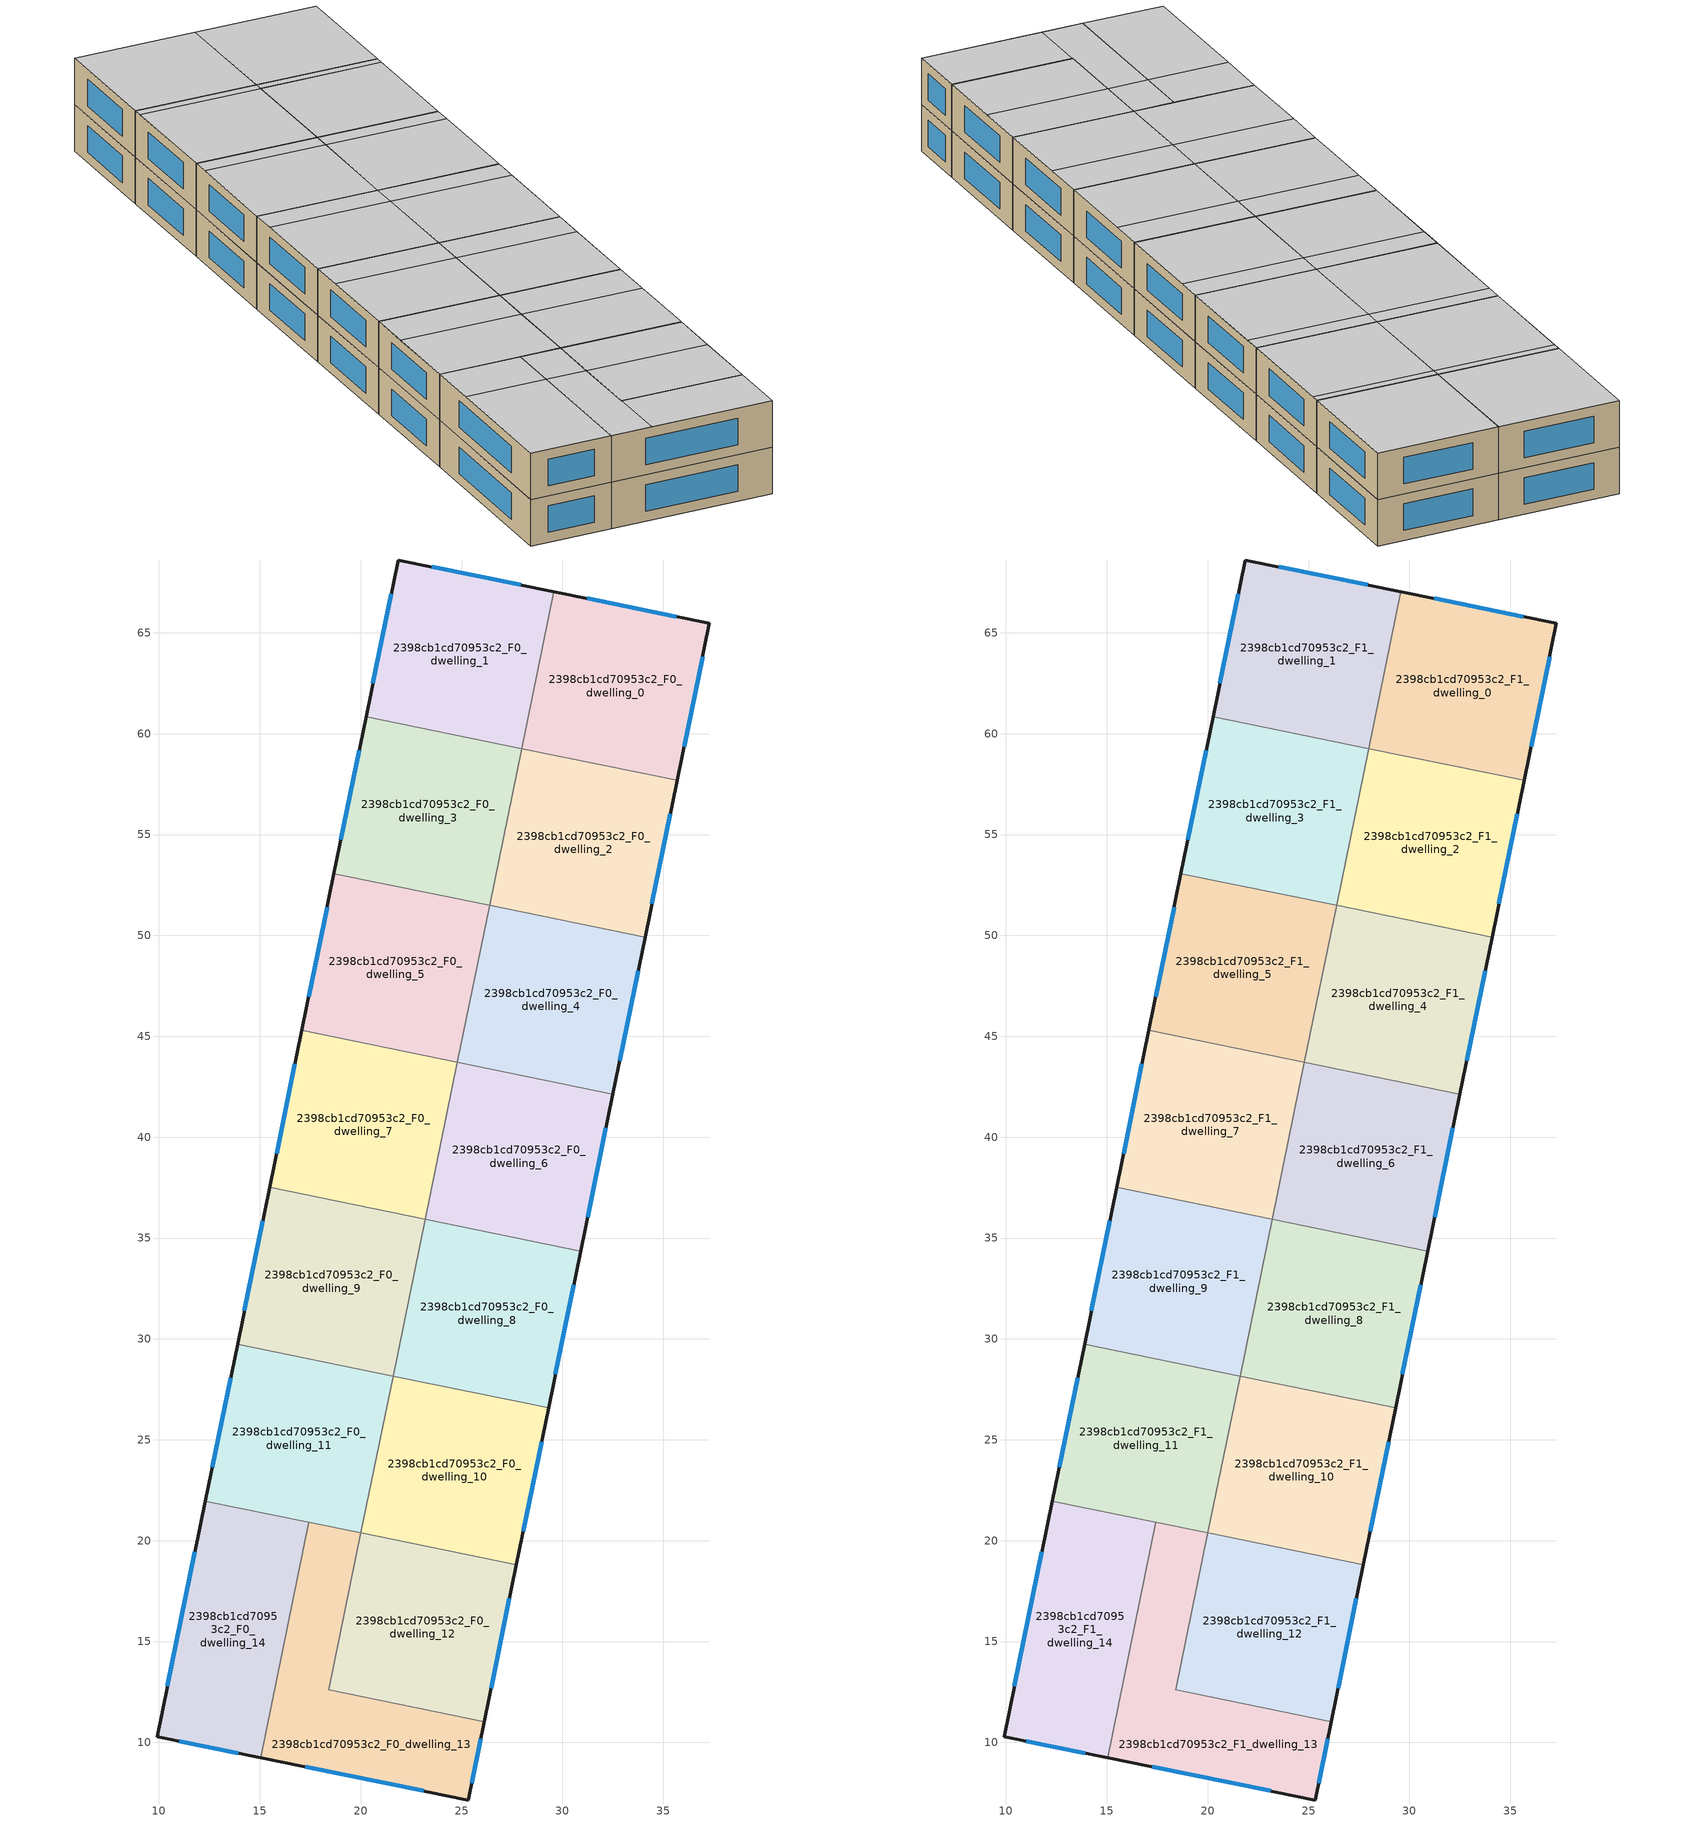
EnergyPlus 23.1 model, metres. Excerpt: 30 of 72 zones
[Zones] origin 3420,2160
2398cb1cd70953c2_F0_dwelling_0
 floor ground (EU_floor_Construction): 37.29,65.47 35.69,57.68 27.99,59.26 29.58,67.04 z0
 wall outside (EU_wall_Construction): 35.69,57.68 37.29,65.47 29.58,67.04 z0:3
 wall to 2398cb1cd70953c2_F0_dwelling_1 (EU_wall_Construction): 29.58,67.04 27.99,59.26 z0:3
 wall to 2398cb1cd70953c2_F0_dwelling_2 (EU_wall_Construction): 27.99,59.26 35.69,57.68 z0:3
 window (EU_Window_Construction): 35.64,65.81 31.23,66.7 / 36.03,59.35 36.95,63.8 z0.64:2.36
2398cb1cd70953c2_F0_dwelling_1
 floor ground (EU_floor_Construction): 29.58,67.04 27.99,59.26 20.27,60.84 21.86,68.61 z0
 wall outside (EU_wall_Construction): 29.58,67.04 21.86,68.61 20.27,60.84 z0:3
 wall to 2398cb1cd70953c2_F0_dwelling_3 (EU_wall_Construction): 20.27,60.84 27.98,59.27 z0:3
 window (EU_Window_Construction): 27.93,67.38 23.51,68.27 / 21.52,66.95 20.61,62.51 z0.64:2.36
2398cb1cd70953c2_F0_dwelling_10
 floor ground (EU_floor_Construction): 29.31,26.58 27.72,18.8 20.01,20.38 21.6,28.16 z0
 wall outside (EU_wall_Construction): 27.72,18.8 29.31,26.58 z0:3
 wall to 2398cb1cd70953c2_F0_dwelling_11 (EU_wall_Construction): 21.6,28.16 20.01,20.38 z0:3
 wall to 2398cb1cd70953c2_F0_dwelling_8 (EU_wall_Construction): 29.31,26.58 21.6,28.16 z0:3
 wall to 2398cb1cd70953c2_F0_dwelling_12 (EU_wall_Construction): 20.01,20.38 27.72,18.8 z0:3
 window (EU_Window_Construction): 28.06,20.47 28.97,24.91 z0.64:2.36
2398cb1cd70953c2_F0_dwelling_11
 floor ground (EU_floor_Construction): 21.6,28.16 20.01,20.38 12.3,21.96 13.9,29.74 z0
 wall outside (EU_wall_Construction): 13.9,29.74 12.3,21.96 z0:3
 wall to 2398cb1cd70953c2_F0_dwelling_9 (EU_wall_Construction): 21.6,28.16 13.9,29.74 z0:3
 wall to 2398cb1cd70953c2_F0_dwelling_14 (EU_wall_Construction): 12.3,21.96 17.44,20.91 z0:3
 wall to 2398cb1cd70953c2_F0_dwelling_13 (EU_wall_Construction): 17.44,20.91 20.01,20.38 z0:3
 window (EU_Window_Construction): 13.55,28.07 12.64,23.63 z0.64:2.36
2398cb1cd70953c2_F0_dwelling_12
 floor ground (EU_floor_Construction): 27.72,18.8 26.12,11.02 18.41,12.6 20.01,20.38 z0
 wall outside (EU_wall_Construction): 26.12,11.02 27.72,18.8 z0:3
 wall to 2398cb1cd70953c2_F0_dwelling_13 (EU_wall_Construction): 20.01,20.38 18.41,12.6 26.12,11.02 z0:3
 window (EU_Window_Construction): 26.46,12.69 27.38,17.14 z0.64:2.36
2398cb1cd70953c2_F0_dwelling_13
 floor ground (EU_floor_Construction): 20.01,20.38 18.41,12.6 26.12,11.02 25.33,7.14 15.04,9.24 17.44,20.91 z0
 wall outside (EU_wall_Construction): 15.04,9.24 25.33,7.14 26.12,11.02 z0:3
 wall to 2398cb1cd70953c2_F0_dwelling_14 (EU_wall_Construction): 17.44,20.91 15.04,9.24 z0:3
 window (EU_Window_Construction): 25.5,7.97 25.95,10.19 / 17.25,8.79 23.12,7.59 z0.64:2.36
2398cb1cd70953c2_F0_dwelling_14
 floor ground (EU_floor_Construction): 17.44,20.91 15.04,9.24 9.91,10.28 12.3,21.96 z0
 wall outside (EU_wall_Construction): 12.3,21.96 9.91,10.28 15.04,9.24 z0:3
 window (EU_Window_Construction): 11.01,10.06 13.94,9.46 / 11.79,19.46 10.42,12.78 z0.64:2.36
2398cb1cd70953c2_F0_dwelling_2
 floor ground (EU_floor_Construction): 35.69,57.68 34.1,49.91 26.39,51.49 27.98,59.26 z0
 wall outside (EU_wall_Construction): 34.1,49.91 35.69,57.68 z0:3
 wall to 2398cb1cd70953c2_F0_dwelling_4 (EU_wall_Construction): 26.39,51.49 34.1,49.91 z0:3
 wall to 2398cb1cd70953c2_F0_dwelling_3 (EU_wall_Construction): 27.98,59.26 26.39,51.49 z0:3
 window (EU_Window_Construction): 34.44,51.57 35.35,56.02 z0.64:2.36
2398cb1cd70953c2_F0_dwelling_3
 floor ground (EU_floor_Construction): 27.98,59.26 26.39,51.49 18.68,53.07 20.27,60.84 z0
 wall outside (EU_wall_Construction): 20.27,60.84 18.68,53.07 z0:3
 wall to 2398cb1cd70953c2_F0_dwelling_5 (EU_wall_Construction): 18.68,53.07 26.39,51.49 z0:3
 window (EU_Window_Construction): 19.93,59.18 19.02,54.73 z0.64:2.36
2398cb1cd70953c2_F0_dwelling_4
 floor ground (EU_floor_Construction): 34.1,49.91 32.5,42.13 24.79,43.71 26.39,51.49 z0
 wall outside (EU_wall_Construction): 32.5,42.13 34.1,49.91 z0:3
 wall to 2398cb1cd70953c2_F0_dwelling_6 (EU_wall_Construction): 24.79,43.71 32.5,42.13 z0:3
 wall to 2398cb1cd70953c2_F0_dwelling_5 (EU_wall_Construction): 26.39,51.49 24.79,43.71 z0:3
 window (EU_Window_Construction): 32.84,43.8 33.75,48.24 z0.64:2.36
2398cb1cd70953c2_F0_dwelling_5
 floor ground (EU_floor_Construction): 26.39,51.49 24.79,43.71 17.08,45.29 18.68,53.07 z0
 wall outside (EU_wall_Construction): 18.68,53.07 17.08,45.29 z0:3
 wall to 2398cb1cd70953c2_F0_dwelling_7 (EU_wall_Construction): 17.08,45.29 24.79,43.71 z0:3
 window (EU_Window_Construction): 18.33,51.4 17.42,46.96 z0.64:2.36
2398cb1cd70953c2_F0_dwelling_6
 floor ground (EU_floor_Construction): 32.5,42.13 30.91,34.36 23.2,35.94 24.79,43.71 z0
 wall outside (EU_wall_Construction): 30.91,34.36 32.5,42.13 z0:3
 wall to 2398cb1cd70953c2_F0_dwelling_7 (EU_wall_Construction): 24.79,43.71 23.2,35.94 z0:3
 wall to 2398cb1cd70953c2_F0_dwelling_8 (EU_wall_Construction): 23.2,35.94 30.91,34.36 z0:3
 window (EU_Window_Construction): 31.25,36.02 32.16,40.47 z0.64:2.36
2398cb1cd70953c2_F0_dwelling_7
 floor ground (EU_floor_Construction): 24.79,43.71 23.2,35.94 15.49,37.51 17.08,45.29 z0
 wall outside (EU_wall_Construction): 17.08,45.29 15.49,37.51 z0:3
 wall to 2398cb1cd70953c2_F0_dwelling_9 (EU_wall_Construction): 15.49,37.51 23.2,35.94 z0:3
 window (EU_Window_Construction): 16.74,43.63 15.83,39.18 z0.64:2.36
2398cb1cd70953c2_F0_dwelling_8
 floor ground (EU_floor_Construction): 30.91,34.36 29.31,26.58 21.6,28.16 23.2,35.94 z0
 wall outside (EU_wall_Construction): 29.31,26.58 30.91,34.36 z0:3
 wall to 2398cb1cd70953c2_F0_dwelling_9 (EU_wall_Construction): 23.2,35.94 21.6,28.16 z0:3
 window (EU_Window_Construction): 29.65,28.24 30.57,32.69 z0.64:2.36
2398cb1cd70953c2_F0_dwelling_9
 floor ground (EU_floor_Construction): 23.2,35.94 21.6,28.16 13.9,29.74 15.49,37.51 z0
 wall outside (EU_wall_Construction): 15.49,37.51 13.9,29.74 z0:3
 window (EU_Window_Construction): 15.15,35.85 14.24,31.4 z0.64:2.36
2398cb1cd70953c2_F1_dwelling_0
 floor to 2398cb1cd70953c2_F0_dwelling_0 (EU_floor_Construction): 37.29,65.47 35.69,57.68 27.99,59.26 29.58,67.04 z3
 wall outside (EU_wall_Construction): 35.69,57.68 37.29,65.47 29.58,67.04 z3:6
 wall to 2398cb1cd70953c2_F1_dwelling_1 (EU_wall_Construction): 29.58,67.04 27.99,59.26 z3:6
 wall to 2398cb1cd70953c2_F1_dwelling_2 (EU_wall_Construction): 27.99,59.26 35.69,57.68 z3:6
 window (EU_Window_Construction): 35.64,65.81 31.23,66.7 / 36.03,59.35 36.95,63.8 z3.64:5.36
 ceiling to 2398cb1cd70953c2_F2_dwelling_0 (EU_floor_Construction): 35.69,57.68 37.29,65.47 29.58,67.04 27.99,59.26 z6
2398cb1cd70953c2_F1_dwelling_1
 floor to 2398cb1cd70953c2_F0_dwelling_1 (EU_floor_Construction): 29.58,67.04 27.99,59.26 20.27,60.84 21.86,68.61 z3
 wall outside (EU_wall_Construction): 29.58,67.04 21.86,68.61 20.27,60.84 z3:6
 wall to 2398cb1cd70953c2_F1_dwelling_3 (EU_wall_Construction): 20.27,60.84 27.98,59.27 z3:6
 window (EU_Window_Construction): 27.93,67.38 23.51,68.27 / 21.52,66.95 20.61,62.51 z3.64:5.36
 ceiling to 2398cb1cd70953c2_F2_dwelling_1 (EU_floor_Construction): 27.99,59.26 29.58,67.04 21.86,68.61 20.27,60.84 z6
2398cb1cd70953c2_F1_dwelling_10
 floor to 2398cb1cd70953c2_F0_dwelling_10 (EU_floor_Construction): 29.31,26.58 27.72,18.8 20.01,20.38 21.6,28.16 z3
 wall outside (EU_wall_Construction): 27.72,18.8 29.31,26.58 z3:6
 wall to 2398cb1cd70953c2_F1_dwelling_11 (EU_wall_Construction): 21.6,28.16 20.01,20.38 z3:6
 wall to 2398cb1cd70953c2_F1_dwelling_8 (EU_wall_Construction): 29.31,26.58 21.6,28.16 z3:6
 wall to 2398cb1cd70953c2_F1_dwelling_12 (EU_wall_Construction): 20.01,20.38 27.72,18.8 z3:6
 window (EU_Window_Construction): 28.06,20.47 28.97,24.91 z3.64:5.36
 ceiling to 2398cb1cd70953c2_F2_dwelling_10 (EU_floor_Construction): 27.72,18.8 28.74,23.8 21.03,25.38 20.01,20.38 z6
 ceiling to 2398cb1cd70953c2_F2_dwelling_8 (EU_floor_Construction): 28.74,23.8 29.31,26.58 21.6,28.16 21.03,25.38 z6
2398cb1cd70953c2_F1_dwelling_11
 floor to 2398cb1cd70953c2_F0_dwelling_11 (EU_floor_Construction): 21.6,28.16 20.01,20.38 12.3,21.96 13.9,29.74 z3
 wall outside (EU_wall_Construction): 13.9,29.74 12.3,21.96 z3:6
 wall to 2398cb1cd70953c2_F1_dwelling_9 (EU_wall_Construction): 21.6,28.16 13.9,29.74 z3:6
 wall to 2398cb1cd70953c2_F1_dwelling_14 (EU_wall_Construction): 12.3,21.96 17.44,20.91 z3:6
 wall to 2398cb1cd70953c2_F1_dwelling_13 (EU_wall_Construction): 17.44,20.91 20.01,20.38 z3:6
 window (EU_Window_Construction): 13.55,28.07 12.64,23.63 z3.64:5.36
 ceiling to 2398cb1cd70953c2_F2_dwelling_11 (EU_floor_Construction): 20.01,20.38 21.03,25.38 13.33,26.96 12.3,21.96 z6
 ceiling adiabatic (EU_roof_Construction): 21.03,25.38 21.6,28.16 13.9,29.74 13.33,26.96 z6
2398cb1cd70953c2_F1_dwelling_12
 floor to 2398cb1cd70953c2_F0_dwelling_12 (EU_floor_Construction): 27.72,18.8 26.12,11.02 18.41,12.6 20.01,20.38 z3
 wall outside (EU_wall_Construction): 26.12,11.02 27.72,18.8 z3:6
 wall to 2398cb1cd70953c2_F1_dwelling_13 (EU_wall_Construction): 20.01,20.38 18.41,12.6 26.12,11.02 z3:6
 window (EU_Window_Construction): 26.46,12.69 27.38,17.14 z3.64:5.36
 ceiling to 2398cb1cd70953c2_F2_dwelling_12 (EU_floor_Construction): 26.12,11.02 27.03,15.47 19.32,17.05 18.41,12.6 z6
 ceiling to 2398cb1cd70953c2_F2_dwelling_10 (EU_floor_Construction): 27.03,15.47 27.72,18.8 20.01,20.38 19.33,17.05 z6
2398cb1cd70953c2_F1_dwelling_13
 floor to 2398cb1cd70953c2_F0_dwelling_13 (EU_floor_Construction): 20.01,20.38 18.41,12.6 26.12,11.02 25.33,7.14 15.04,9.24 17.44,20.91 z3
 wall outside (EU_wall_Construction): 15.04,9.24 25.33,7.14 26.12,11.02 z3:6
 wall to 2398cb1cd70953c2_F1_dwelling_14 (EU_wall_Construction): 17.44,20.91 15.04,9.24 z3:6
 window (EU_Window_Construction): 25.5,7.97 25.95,10.19 / 17.25,8.79 23.12,7.59 z3.64:5.36
 ceiling to 2398cb1cd70953c2_F2_dwelling_13 (EU_floor_Construction): 17.61,8.71 19.32,17.05 16.75,17.57 15.04,9.24 z6
 ceiling to 2398cb1cd70953c2_F2_dwelling_11 (EU_floor_Construction): 19.32,17.05 20.01,20.38 17.44,20.91 16.75,17.57 z6
 ceiling to 2398cb1cd70953c2_F2_dwelling_12 (EU_floor_Construction): 25.33,7.14 26.12,11.02 18.41,12.6 19.32,17.05 17.61,8.71 z6
 ceiling adiabatic (EU_roof_Construction): 18.41,12.6 19.63,18.53 19.32,17.05 z6
2398cb1cd70953c2_F1_dwelling_14
 floor to 2398cb1cd70953c2_F0_dwelling_14 (EU_floor_Construction): 17.44,20.91 15.04,9.24 9.91,10.28 12.3,21.96 z3
 wall outside (EU_wall_Construction): 12.3,21.96 9.91,10.28 15.04,9.24 z3:6
 window (EU_Window_Construction): 11.01,10.06 13.94,9.46 / 11.79,19.46 10.42,12.78 z3.64:5.36
 ceiling to 2398cb1cd70953c2_F2_dwelling_13 (EU_floor_Construction): 15.04,9.24 16.75,17.57 11.62,18.63 9.91,10.28 z6
 ceiling to 2398cb1cd70953c2_F2_dwelling_11 (EU_floor_Construction): 16.75,17.57 17.44,20.91 12.3,21.96 11.62,18.63 z6
2398cb1cd70953c2_F1_dwelling_2
 floor to 2398cb1cd70953c2_F0_dwelling_2 (EU_floor_Construction): 35.69,57.68 34.1,49.91 26.39,51.49 27.98,59.26 z3
 wall outside (EU_wall_Construction): 34.1,49.91 35.69,57.68 z3:6
 wall to 2398cb1cd70953c2_F1_dwelling_4 (EU_wall_Construction): 26.39,51.49 34.1,49.91 z3:6
 wall to 2398cb1cd70953c2_F1_dwelling_3 (EU_wall_Construction): 27.98,59.26 26.39,51.49 z3:6
 window (EU_Window_Construction): 34.44,51.57 35.35,56.02 z3.64:5.36
 ceiling to 2398cb1cd70953c2_F2_dwelling_2 (EU_floor_Construction): 34.1,49.91 35.58,57.13 27.87,58.71 26.39,51.49 z6
 ceiling to 2398cb1cd70953c2_F2_dwelling_0 (EU_floor_Construction): 35.58,57.13 35.69,57.68 27.99,59.26 27.87,58.71 z6
2398cb1cd70953c2_F1_dwelling_3
 floor to 2398cb1cd70953c2_F0_dwelling_3 (EU_floor_Construction): 27.98,59.26 26.39,51.49 18.68,53.07 20.27,60.84 z3
 wall outside (EU_wall_Construction): 20.27,60.84 18.68,53.07 z3:6
 wall to 2398cb1cd70953c2_F1_dwelling_5 (EU_wall_Construction): 18.68,53.07 26.39,51.49 z3:6
 window (EU_Window_Construction): 19.93,59.18 19.02,54.73 z3.64:5.36
 ceiling adiabatic (EU_roof_Construction): 26.39,51.49 27.87,58.71 20.16,60.29 18.68,53.07 z6
 ceiling to 2398cb1cd70953c2_F2_dwelling_1 (EU_floor_Construction): 27.87,58.71 27.98,59.26 20.27,60.84 20.16,60.29 z6
2398cb1cd70953c2_F1_dwelling_4
 floor to 2398cb1cd70953c2_F0_dwelling_4 (EU_floor_Construction): 34.1,49.91 32.5,42.13 24.79,43.71 26.39,51.49 z3
 wall outside (EU_wall_Construction): 32.5,42.13 34.1,49.91 z3:6
 wall to 2398cb1cd70953c2_F1_dwelling_6 (EU_wall_Construction): 24.79,43.71 32.5,42.13 z3:6
 wall to 2398cb1cd70953c2_F1_dwelling_5 (EU_wall_Construction): 26.39,51.49 24.79,43.71 z3:6
 window (EU_Window_Construction): 32.84,43.8 33.75,48.24 z3.64:5.36
 ceiling to 2398cb1cd70953c2_F2_dwelling_4 (EU_floor_Construction): 32.5,42.13 33.87,48.8 26.16,50.38 24.79,43.71 z6
 ceiling to 2398cb1cd70953c2_F2_dwelling_2 (EU_floor_Construction): 33.87,48.8 34.1,49.91 26.39,51.49 26.16,50.38 z6
2398cb1cd70953c2_F1_dwelling_5
 floor to 2398cb1cd70953c2_F0_dwelling_5 (EU_floor_Construction): 26.39,51.49 24.79,43.71 17.08,45.29 18.68,53.07 z3
 wall outside (EU_wall_Construction): 18.68,53.07 17.08,45.29 z3:6
 wall to 2398cb1cd70953c2_F1_dwelling_7 (EU_wall_Construction): 17.08,45.29 24.79,43.71 z3:6
 window (EU_Window_Construction): 18.33,51.4 17.42,46.96 z3.64:5.36
 ceiling to 2398cb1cd70953c2_F2_dwelling_5 (EU_floor_Construction): 24.79,43.71 26.16,50.38 18.45,51.96 17.08,45.29 z6
 ceiling adiabatic (EU_roof_Construction): 26.16,50.38 26.39,51.49 18.68,53.07 18.45,51.96 z6
2398cb1cd70953c2_F1_dwelling_6
 floor to 2398cb1cd70953c2_F0_dwelling_6 (EU_floor_Construction): 32.5,42.13 30.91,34.36 23.2,35.94 24.79,43.71 z3
 wall outside (EU_wall_Construction): 30.91,34.36 32.5,42.13 z3:6
 wall to 2398cb1cd70953c2_F1_dwelling_7 (EU_wall_Construction): 24.79,43.71 23.2,35.94 z3:6
 wall to 2398cb1cd70953c2_F1_dwelling_8 (EU_wall_Construction): 23.2,35.94 30.91,34.36 z3:6
 window (EU_Window_Construction): 31.25,36.02 32.16,40.47 z3.64:5.36
 ceiling adiabatic (EU_roof_Construction): 30.91,34.36 32.16,40.47 24.45,42.05 23.2,35.94 z6
 ceiling to 2398cb1cd70953c2_F2_dwelling_4 (EU_floor_Construction): 32.16,40.47 32.5,42.13 24.79,43.71 24.45,42.05 z6
2398cb1cd70953c2_F1_dwelling_7
 floor to 2398cb1cd70953c2_F0_dwelling_7 (EU_floor_Construction): 24.79,43.71 23.2,35.94 15.49,37.51 17.08,45.29 z3
 wall outside (EU_wall_Construction): 17.08,45.29 15.49,37.51 z3:6
 wall to 2398cb1cd70953c2_F1_dwelling_9 (EU_wall_Construction): 15.49,37.51 23.2,35.94 z3:6
 window (EU_Window_Construction): 16.74,43.63 15.83,39.18 z3.64:5.36
 ceiling to 2398cb1cd70953c2_F2_dwelling_7 (EU_floor_Construction): 23.2,35.94 24.45,42.05 16.74,43.63 15.49,37.51 z6
 ceiling to 2398cb1cd70953c2_F2_dwelling_5 (EU_floor_Construction): 24.45,42.05 24.79,43.71 17.08,45.29 16.74,43.63 z6
2398cb1cd70953c2_F1_dwelling_8
 floor to 2398cb1cd70953c2_F0_dwelling_8 (EU_floor_Construction): 30.91,34.36 29.31,26.58 21.6,28.16 23.2,35.94 z3
 wall outside (EU_wall_Construction): 29.31,26.58 30.91,34.36 z3:6
 wall to 2398cb1cd70953c2_F1_dwelling_9 (EU_wall_Construction): 23.2,35.94 21.6,28.16 z3:6
 window (EU_Window_Construction): 29.65,28.24 30.57,32.69 z3.64:5.36
 ceiling adiabatic (EU_roof_Construction): 29.31,26.58 30.45,32.13 22.74,33.71 21.6,28.16 z6
 ceiling to 2398cb1cd70953c2_F2_dwelling_6 (EU_floor_Construction): 30.45,32.13 30.91,34.36 23.2,35.94 22.74,33.71 z6
2398cb1cd70953c2_F1_dwelling_9
 floor to 2398cb1cd70953c2_F0_dwelling_9 (EU_floor_Construction): 23.2,35.94 21.6,28.16 13.9,29.74 15.49,37.51 z3
 wall outside (EU_wall_Construction): 15.49,37.51 13.9,29.74 z3:6
 window (EU_Window_Construction): 15.15,35.85 14.24,31.4 z3.64:5.36
 ceiling adiabatic (EU_roof_Construction): 21.6,28.16 22.74,33.71 15.03,35.29 13.9,29.74 z6
 ceiling to 2398cb1cd70953c2_F2_dwelling_7 (EU_floor_Construction): 22.74,33.71 23.2,35.94 15.49,37.51 15.03,35.29 z6
[Building]
EU S2 Campaign: North Axis=0; Terrain=City; Solar Distribution=FullExterior
[Site:Location]
Yerevan-Zvartnots.Intl.AP: Latitude=40.15; Longitude=44.383; Time Zone=4; Elevation=854
[SizingPeriod:WeatherFileDays]
AnnualSizingPeriod: Begin Month=1; Begin Day of Month=1; End Month=12; End Day of Month=31; Day of Week for Start Day=Monday; Use Weather File Daylight Saving Period=No; Use Weather File Rain and Snow Indicators=No
[MATERIAL]
EU_InternalMass_Material: Roughness=MediumRough; Thickness=0.1; Conductivity=1; Density=1800; Specific Heat=900; Thermal Absorptance=0.9; Solar Absorptance=0.7; Visible Absorptance=0.7
[MATERIAL:NOMASS] Roughness=MediumRough; Thermal Absorptance=0.9; Solar Absorptance=0.7; Visible Absorptance=0.7
Name | Thermal Resistance
EU_wall_NoMass | 1.05043
EU_roof_NoMass | 1.45357
EU_floor_NoMass | 0.478065
[WINDOWMATERIAL:SIMPLEGLAZINGSYSTEM]
EU_Window_SimpleGlazing: UFactor=2.5566; Solar Heat Gain Coefficient=0.75; Visible Transmittance=0.75
[CONSTRUCTION]
EU_wall_Construction: EU_wall_NoMass
EU_roof_Construction: EU_roof_NoMass
EU_floor_Construction: EU_floor_NoMass
EU_Window_Construction: EU_Window_SimpleGlazing
EU_InternalMass_Construction: EU_InternalMass_Material
[ZONE] Type=1; Multiplier=1; Ceiling Height=autocalculate; Floor Area=autocalculate; Part of Total Floor Area=Yes
Name | Volume
2398cb1cd70953c2_F0_dwelling_0; 2398cb1cd70953c2_F1_dwelling_0 | 187.413
2398cb1cd70953c2_F0_dwelling_1; 2398cb1cd70953c2_F1_dwelling_1 | 187.41
2398cb1cd70953c2_F0_dwelling_10; 2398cb1cd70953c2_F1_dwelling_10; 2398cb1cd70953c2_F0_dwelling_11; 2398cb1cd70953c2_F1_dwelling_11 | 187.437
2398cb1cd70953c2_F0_dwelling_12; 2398cb1cd70953c2_F1_dwelling_12 | 187.418
2398cb1cd70953c2_F0_dwelling_13; 2398cb1cd70953c2_F1_dwelling_13 | 187.408
2398cb1cd70953c2_F0_dwelling_14; 2398cb1cd70953c2_F1_dwelling_14; 2398cb1cd70953c2_F0_dwelling_9; 2398cb1cd70953c2_F1_dwelling_9 | 187.424
2398cb1cd70953c2_F0_dwelling_2; 2398cb1cd70953c2_F1_dwelling_2 | 187.429
2398cb1cd70953c2_F0_dwelling_3; 2398cb1cd70953c2_F1_dwelling_3; 2398cb1cd70953c2_F0_dwelling_4; 2398cb1cd70953c2_F1_dwelling_4 | 187.414
2398cb1cd70953c2_F0_dwelling_5; 2398cb1cd70953c2_F1_dwelling_5 | 187.415
2398cb1cd70953c2_F0_dwelling_6; 2398cb1cd70953c2_F1_dwelling_6; 2398cb1cd70953c2_F0_dwelling_8; 2398cb1cd70953c2_F1_dwelling_8 | 187.428
2398cb1cd70953c2_F0_dwelling_7; 2398cb1cd70953c2_F1_dwelling_7 | 187.446
[INTERNALMASS] Construction=EU_InternalMass_Construction
Name | Zone or ZoneList | Surface Area
2398cb1cd70953c2_F0_dwelling_0_EU_InternalMass | 2398cb1cd70953c2_F0_dwelling_0 | 62.4699
2398cb1cd70953c2_F0_dwelling_1_EU_InternalMass | 2398cb1cd70953c2_F0_dwelling_1 | 62.4691
2398cb1cd70953c2_F0_dwelling_2_EU_InternalMass | 2398cb1cd70953c2_F0_dwelling_2 | 62.4781
2398cb1cd70953c2_F0_dwelling_3_EU_InternalMass | 2398cb1cd70953c2_F0_dwelling_3 | 62.4715
2398cb1cd70953c2_F0_dwelling_4_EU_InternalMass | 2398cb1cd70953c2_F0_dwelling_4 | 62.4715
2398cb1cd70953c2_F0_dwelling_5_EU_InternalMass | 2398cb1cd70953c2_F0_dwelling_5 | 62.4715
2398cb1cd70953c2_F0_dwelling_6_EU_InternalMass | 2398cb1cd70953c2_F0_dwelling_6 | 62.4745
2398cb1cd70953c2_F0_dwelling_7_EU_InternalMass | 2398cb1cd70953c2_F0_dwelling_7 | 62.483
2398cb1cd70953c2_F0_dwelling_8_EU_InternalMass | 2398cb1cd70953c2_F0_dwelling_8 | 62.4768
2398cb1cd70953c2_F0_dwelling_9_EU_InternalMass | 2398cb1cd70953c2_F0_dwelling_9 | 62.4682
2398cb1cd70953c2_F0_dwelling_10_EU_InternalMass | 2398cb1cd70953c2_F0_dwelling_10 | 62.4771
2398cb1cd70953c2_F0_dwelling_11_EU_InternalMass | 2398cb1cd70953c2_F0_dwelling_11 | 62.481
2398cb1cd70953c2_F0_dwelling_12_EU_InternalMass | 2398cb1cd70953c2_F0_dwelling_12 | 62.4729
2398cb1cd70953c2_F0_dwelling_13_EU_InternalMass | 2398cb1cd70953c2_F0_dwelling_13 | 62.4695
2398cb1cd70953c2_F0_dwelling_14_EU_InternalMass | 2398cb1cd70953c2_F0_dwelling_14 | 62.4756
2398cb1cd70953c2_F1_dwelling_0_EU_InternalMass | 2398cb1cd70953c2_F1_dwelling_0 | 62.4699
2398cb1cd70953c2_F1_dwelling_1_EU_InternalMass | 2398cb1cd70953c2_F1_dwelling_1 | 62.4691
2398cb1cd70953c2_F1_dwelling_2_EU_InternalMass | 2398cb1cd70953c2_F1_dwelling_2 | 62.4781
2398cb1cd70953c2_F1_dwelling_3_EU_InternalMass | 2398cb1cd70953c2_F1_dwelling_3 | 62.4715
2398cb1cd70953c2_F1_dwelling_4_EU_InternalMass | 2398cb1cd70953c2_F1_dwelling_4 | 62.4715
2398cb1cd70953c2_F1_dwelling_5_EU_InternalMass | 2398cb1cd70953c2_F1_dwelling_5 | 62.4715
2398cb1cd70953c2_F1_dwelling_6_EU_InternalMass | 2398cb1cd70953c2_F1_dwelling_6 | 62.4745
2398cb1cd70953c2_F1_dwelling_7_EU_InternalMass | 2398cb1cd70953c2_F1_dwelling_7 | 62.483
2398cb1cd70953c2_F1_dwelling_8_EU_InternalMass | 2398cb1cd70953c2_F1_dwelling_8 | 62.4768
2398cb1cd70953c2_F1_dwelling_9_EU_InternalMass | 2398cb1cd70953c2_F1_dwelling_9 | 62.4682
2398cb1cd70953c2_F1_dwelling_10_EU_InternalMass | 2398cb1cd70953c2_F1_dwelling_10 | 62.4771
2398cb1cd70953c2_F1_dwelling_11_EU_InternalMass | 2398cb1cd70953c2_F1_dwelling_11 | 62.481
2398cb1cd70953c2_F1_dwelling_12_EU_InternalMass | 2398cb1cd70953c2_F1_dwelling_12 | 62.4729
2398cb1cd70953c2_F1_dwelling_13_EU_InternalMass | 2398cb1cd70953c2_F1_dwelling_13 | 62.4695
2398cb1cd70953c2_F1_dwelling_14_EU_InternalMass | 2398cb1cd70953c2_F1_dwelling_14 | 62.4756
[OTHEREQUIPMENT] Fuel Type=Electricity; Design Level Calculation Method=Watts/Area; Power per Zone Floor Area=1; Fraction Latent=0; Fraction Radiant=0; Fraction Lost=0; Carbon Dioxide Generation Rate=0; EndUse Subcategory=EU_Step8_InternalGains
Name | Zone or ZoneList or Space or SpaceList | Schedule
EU_Step8_InternalGain_2398cb1cd70953c2_F0_dwelling_0_f000 | 2398cb1cd70953c2_F0_dwelling_0 | EU_Step8_GainSchedule_2398cb1cd70953c2_F0_dwelling_0_f000
EU_Step8_InternalGain_2398cb1cd70953c2_F0_dwelling_1_f000 | 2398cb1cd70953c2_F0_dwelling_1 | EU_Step8_GainSchedule_2398cb1cd70953c2_F0_dwelling_1_f000
EU_Step8_InternalGain_2398cb1cd70953c2_F0_dwelling_2_f000 | 2398cb1cd70953c2_F0_dwelling_2 | EU_Step8_GainSchedule_2398cb1cd70953c2_F0_dwelling_2_f000
EU_Step8_InternalGain_2398cb1cd70953c2_F0_dwelling_3_f000 | 2398cb1cd70953c2_F0_dwelling_3 | EU_Step8_GainSchedule_2398cb1cd70953c2_F0_dwelling_3_f000
EU_Step8_InternalGain_2398cb1cd70953c2_F0_dwelling_4_f000 | 2398cb1cd70953c2_F0_dwelling_4 | EU_Step8_GainSchedule_2398cb1cd70953c2_F0_dwelling_4_f000
EU_Step8_InternalGain_2398cb1cd70953c2_F0_dwelling_5_f000 | 2398cb1cd70953c2_F0_dwelling_5 | EU_Step8_GainSchedule_2398cb1cd70953c2_F0_dwelling_5_f000
EU_Step8_InternalGain_2398cb1cd70953c2_F0_dwelling_6_f000 | 2398cb1cd70953c2_F0_dwelling_6 | EU_Step8_GainSchedule_2398cb1cd70953c2_F0_dwelling_6_f000
EU_Step8_InternalGain_2398cb1cd70953c2_F0_dwelling_7_f000 | 2398cb1cd70953c2_F0_dwelling_7 | EU_Step8_GainSchedule_2398cb1cd70953c2_F0_dwelling_7_f000
EU_Step8_InternalGain_2398cb1cd70953c2_F0_dwelling_8_f000 | 2398cb1cd70953c2_F0_dwelling_8 | EU_Step8_GainSchedule_2398cb1cd70953c2_F0_dwelling_8_f000
EU_Step8_InternalGain_2398cb1cd70953c2_F0_dwelling_9_f000 | 2398cb1cd70953c2_F0_dwelling_9 | EU_Step8_GainSchedule_2398cb1cd70953c2_F0_dwelling_9_f000
EU_Step8_InternalGain_2398cb1cd70953c2_F0_dwelling_10_f000 | 2398cb1cd70953c2_F0_dwelling_10 | EU_Step8_GainSchedule_2398cb1cd70953c2_F0_dwelling_10_f000
EU_Step8_InternalGain_2398cb1cd70953c2_F0_dwelling_11_f000 | 2398cb1cd70953c2_F0_dwelling_11 | EU_Step8_GainSchedule_2398cb1cd70953c2_F0_dwelling_11_f000
EU_Step8_InternalGain_2398cb1cd70953c2_F0_dwelling_12_f000 | 2398cb1cd70953c2_F0_dwelling_12 | EU_Step8_GainSchedule_2398cb1cd70953c2_F0_dwelling_12_f000
EU_Step8_InternalGain_2398cb1cd70953c2_F0_dwelling_13_f000 | 2398cb1cd70953c2_F0_dwelling_13 | EU_Step8_GainSchedule_2398cb1cd70953c2_F0_dwelling_13_f000
EU_Step8_InternalGain_2398cb1cd70953c2_F0_dwelling_14_f000 | 2398cb1cd70953c2_F0_dwelling_14 | EU_Step8_GainSchedule_2398cb1cd70953c2_F0_dwelling_14_f000
EU_Step8_InternalGain_2398cb1cd70953c2_F1_dwelling_0_f000 | 2398cb1cd70953c2_F1_dwelling_0 | EU_Step8_GainSchedule_2398cb1cd70953c2_F1_dwelling_0_f000
EU_Step8_InternalGain_2398cb1cd70953c2_F1_dwelling_1_f000 | 2398cb1cd70953c2_F1_dwelling_1 | EU_Step8_GainSchedule_2398cb1cd70953c2_F1_dwelling_1_f000
EU_Step8_InternalGain_2398cb1cd70953c2_F1_dwelling_2_f000 | 2398cb1cd70953c2_F1_dwelling_2 | EU_Step8_GainSchedule_2398cb1cd70953c2_F1_dwelling_2_f000
EU_Step8_InternalGain_2398cb1cd70953c2_F1_dwelling_3_f000 | 2398cb1cd70953c2_F1_dwelling_3 | EU_Step8_GainSchedule_2398cb1cd70953c2_F1_dwelling_3_f000
EU_Step8_InternalGain_2398cb1cd70953c2_F1_dwelling_4_f000 | 2398cb1cd70953c2_F1_dwelling_4 | EU_Step8_GainSchedule_2398cb1cd70953c2_F1_dwelling_4_f000
EU_Step8_InternalGain_2398cb1cd70953c2_F1_dwelling_5_f000 | 2398cb1cd70953c2_F1_dwelling_5 | EU_Step8_GainSchedule_2398cb1cd70953c2_F1_dwelling_5_f000
EU_Step8_InternalGain_2398cb1cd70953c2_F1_dwelling_6_f000 | 2398cb1cd70953c2_F1_dwelling_6 | EU_Step8_GainSchedule_2398cb1cd70953c2_F1_dwelling_6_f000
EU_Step8_InternalGain_2398cb1cd70953c2_F1_dwelling_7_f000 | 2398cb1cd70953c2_F1_dwelling_7 | EU_Step8_GainSchedule_2398cb1cd70953c2_F1_dwelling_7_f000
EU_Step8_InternalGain_2398cb1cd70953c2_F1_dwelling_8_f000 | 2398cb1cd70953c2_F1_dwelling_8 | EU_Step8_GainSchedule_2398cb1cd70953c2_F1_dwelling_8_f000
EU_Step8_InternalGain_2398cb1cd70953c2_F1_dwelling_9_f000 | 2398cb1cd70953c2_F1_dwelling_9 | EU_Step8_GainSchedule_2398cb1cd70953c2_F1_dwelling_9_f000
EU_Step8_InternalGain_2398cb1cd70953c2_F1_dwelling_10_f000 | 2398cb1cd70953c2_F1_dwelling_10 | EU_Step8_GainSchedule_2398cb1cd70953c2_F1_dwelling_10_f000
EU_Step8_InternalGain_2398cb1cd70953c2_F1_dwelling_11_f000 | 2398cb1cd70953c2_F1_dwelling_11 | EU_Step8_GainSchedule_2398cb1cd70953c2_F1_dwelling_11_f000
EU_Step8_InternalGain_2398cb1cd70953c2_F1_dwelling_12_f000 | 2398cb1cd70953c2_F1_dwelling_12 | EU_Step8_GainSchedule_2398cb1cd70953c2_F1_dwelling_12_f000
EU_Step8_InternalGain_2398cb1cd70953c2_F1_dwelling_13_f000 | 2398cb1cd70953c2_F1_dwelling_13 | EU_Step8_GainSchedule_2398cb1cd70953c2_F1_dwelling_13_f000
EU_Step8_InternalGain_2398cb1cd70953c2_F1_dwelling_14_f000 | 2398cb1cd70953c2_F1_dwelling_14 | EU_Step8_GainSchedule_2398cb1cd70953c2_F1_dwelling_14_f000
[ZONEVENTILATION:DESIGNFLOWRATE] Schedule=EU_AlwaysOn; Design Flow Rate Calculation Method=AirChanges/Hour; Air Changes per Hour=0.557805; Ventilation Type=Natural; Fan Pressure Rise=0; Fan Total Efficiency=1; Constant Term Coefficient=1; Temperature Term Coefficient=0; Velocity Term Coefficient=0; Velocity Squared Term Coefficient=0; Minimum Indoor Temperature=-100; Maximum Indoor Temperature=100; Delta Temperature=-100; Minimum Outdoor Temperature=-100; Maximum Outdoor Temperature=100; Maximum Wind Speed=40
Name | Zone or ZoneList or Space or SpaceList
EU_ConstantAir_2398cb1cd70953c2_F0_dwelling_0 | 2398cb1cd70953c2_F0_dwelling_0
EU_ConstantAir_2398cb1cd70953c2_F0_dwelling_1 | 2398cb1cd70953c2_F0_dwelling_1
EU_ConstantAir_2398cb1cd70953c2_F0_dwelling_2 | 2398cb1cd70953c2_F0_dwelling_2
EU_ConstantAir_2398cb1cd70953c2_F0_dwelling_3 | 2398cb1cd70953c2_F0_dwelling_3
EU_ConstantAir_2398cb1cd70953c2_F0_dwelling_4 | 2398cb1cd70953c2_F0_dwelling_4
EU_ConstantAir_2398cb1cd70953c2_F0_dwelling_5 | 2398cb1cd70953c2_F0_dwelling_5
EU_ConstantAir_2398cb1cd70953c2_F0_dwelling_6 | 2398cb1cd70953c2_F0_dwelling_6
EU_ConstantAir_2398cb1cd70953c2_F0_dwelling_7 | 2398cb1cd70953c2_F0_dwelling_7
EU_ConstantAir_2398cb1cd70953c2_F0_dwelling_8 | 2398cb1cd70953c2_F0_dwelling_8
EU_ConstantAir_2398cb1cd70953c2_F0_dwelling_9 | 2398cb1cd70953c2_F0_dwelling_9
EU_ConstantAir_2398cb1cd70953c2_F0_dwelling_10 | 2398cb1cd70953c2_F0_dwelling_10
EU_ConstantAir_2398cb1cd70953c2_F0_dwelling_11 | 2398cb1cd70953c2_F0_dwelling_11
EU_ConstantAir_2398cb1cd70953c2_F0_dwelling_12 | 2398cb1cd70953c2_F0_dwelling_12
EU_ConstantAir_2398cb1cd70953c2_F0_dwelling_13 | 2398cb1cd70953c2_F0_dwelling_13
EU_ConstantAir_2398cb1cd70953c2_F0_dwelling_14 | 2398cb1cd70953c2_F0_dwelling_14
EU_ConstantAir_2398cb1cd70953c2_F1_dwelling_0 | 2398cb1cd70953c2_F1_dwelling_0
EU_ConstantAir_2398cb1cd70953c2_F1_dwelling_1 | 2398cb1cd70953c2_F1_dwelling_1
EU_ConstantAir_2398cb1cd70953c2_F1_dwelling_2 | 2398cb1cd70953c2_F1_dwelling_2
EU_ConstantAir_2398cb1cd70953c2_F1_dwelling_3 | 2398cb1cd70953c2_F1_dwelling_3
EU_ConstantAir_2398cb1cd70953c2_F1_dwelling_4 | 2398cb1cd70953c2_F1_dwelling_4
EU_ConstantAir_2398cb1cd70953c2_F1_dwelling_5 | 2398cb1cd70953c2_F1_dwelling_5
EU_ConstantAir_2398cb1cd70953c2_F1_dwelling_6 | 2398cb1cd70953c2_F1_dwelling_6
EU_ConstantAir_2398cb1cd70953c2_F1_dwelling_7 | 2398cb1cd70953c2_F1_dwelling_7
EU_ConstantAir_2398cb1cd70953c2_F1_dwelling_8 | 2398cb1cd70953c2_F1_dwelling_8
EU_ConstantAir_2398cb1cd70953c2_F1_dwelling_9 | 2398cb1cd70953c2_F1_dwelling_9
EU_ConstantAir_2398cb1cd70953c2_F1_dwelling_10 | 2398cb1cd70953c2_F1_dwelling_10
EU_ConstantAir_2398cb1cd70953c2_F1_dwelling_11 | 2398cb1cd70953c2_F1_dwelling_11
EU_ConstantAir_2398cb1cd70953c2_F1_dwelling_12 | 2398cb1cd70953c2_F1_dwelling_12
EU_ConstantAir_2398cb1cd70953c2_F1_dwelling_13 | 2398cb1cd70953c2_F1_dwelling_13
EU_ConstantAir_2398cb1cd70953c2_F1_dwelling_14 | 2398cb1cd70953c2_F1_dwelling_14
[HVACTEMPLATE:THERMOSTAT] Constant Heating Setpoint=20; Constant Cooling Setpoint=50
EU_HeatOnly_2398cb1cd70953c2_F0_dwelling_0; EU_HeatOnly_2398cb1cd70953c2_F0_dwelling_1; EU_HeatOnly_2398cb1cd70953c2_F0_dwelling_2; EU_HeatOnly_2398cb1cd70953c2_F0_dwelling_3; EU_HeatOnly_2398cb1cd70953c2_F0_dwelling_4; EU_HeatOnly_2398cb1cd70953c2_F0_dwelling_5; EU_HeatOnly_2398cb1cd70953c2_F0_dwelling_6; EU_HeatOnly_2398cb1cd70953c2_F0_dwelling_7; EU_HeatOnly_2398cb1cd70953c2_F0_dwelling_8; EU_HeatOnly_2398cb1cd70953c2_F0_dwelling_9; EU_HeatOnly_2398cb1cd70953c2_F0_dwelling_10; EU_HeatOnly_2398cb1cd70953c2_F0_dwelling_11; EU_HeatOnly_2398cb1cd70953c2_F0_dwelling_12; EU_HeatOnly_2398cb1cd70953c2_F0_dwelling_13; EU_HeatOnly_2398cb1cd70953c2_F0_dwelling_14; EU_HeatOnly_2398cb1cd70953c2_F1_dwelling_0; EU_HeatOnly_2398cb1cd70953c2_F1_dwelling_1; EU_HeatOnly_2398cb1cd70953c2_F1_dwelling_2; EU_HeatOnly_2398cb1cd70953c2_F1_dwelling_3; EU_HeatOnly_2398cb1cd70953c2_F1_dwelling_4; EU_HeatOnly_2398cb1cd70953c2_F1_dwelling_5; EU_HeatOnly_2398cb1cd70953c2_F1_dwelling_6; EU_HeatOnly_2398cb1cd70953c2_F1_dwelling_7; EU_HeatOnly_2398cb1cd70953c2_F1_dwelling_8; EU_HeatOnly_2398cb1cd70953c2_F1_dwelling_9; EU_HeatOnly_2398cb1cd70953c2_F1_dwelling_10; EU_HeatOnly_2398cb1cd70953c2_F1_dwelling_11; EU_HeatOnly_2398cb1cd70953c2_F1_dwelling_12; EU_HeatOnly_2398cb1cd70953c2_F1_dwelling_13; EU_HeatOnly_2398cb1cd70953c2_F1_dwelling_14; EU_HeatOnly_2398cb1cd70953c2_F2_dwelling_0; EU_HeatOnly_2398cb1cd70953c2_F2_dwelling_1; EU_HeatOnly_2398cb1cd70953c2_F2_dwelling_2; EU_HeatOnly_2398cb1cd70953c2_F2_dwelling_3; EU_HeatOnly_2398cb1cd70953c2_F2_dwelling_4; EU_HeatOnly_2398cb1cd70953c2_F2_dwelling_5; EU_HeatOnly_2398cb1cd70953c2_F2_dwelling_6; EU_HeatOnly_2398cb1cd70953c2_F2_dwelling_7; EU_HeatOnly_2398cb1cd70953c2_F2_dwelling_8; EU_HeatOnly_2398cb1cd70953c2_F2_dwelling_9; EU_HeatOnly_2398cb1cd70953c2_F2_dwelling_10; EU_HeatOnly_2398cb1cd70953c2_F2_dwelling_11; EU_HeatOnly_2398cb1cd70953c2_F2_dwelling_12; EU_HeatOnly_2398cb1cd70953c2_F2_dwelling_13; EU_HeatOnly_2398cb1cd70953c2_F3_dwelling_0; EU_HeatOnly_2398cb1cd70953c2_F3_dwelling_1; EU_HeatOnly_2398cb1cd70953c2_F3_dwelling_2; EU_HeatOnly_2398cb1cd70953c2_F3_dwelling_3; EU_HeatOnly_2398cb1cd70953c2_F3_dwelling_4; EU_HeatOnly_2398cb1cd70953c2_F3_dwelling_5; EU_HeatOnly_2398cb1cd70953c2_F3_dwelling_6; EU_HeatOnly_2398cb1cd70953c2_F3_dwelling_7; EU_HeatOnly_2398cb1cd70953c2_F3_dwelling_8; EU_HeatOnly_2398cb1cd70953c2_F3_dwelling_9; EU_HeatOnly_2398cb1cd70953c2_F3_dwelling_10; EU_HeatOnly_2398cb1cd70953c2_F3_dwelling_11; EU_HeatOnly_2398cb1cd70953c2_F3_dwelling_12; EU_HeatOnly_2398cb1cd70953c2_F3_dwelling_13; EU_HeatOnly_2398cb1cd70953c2_F4_dwelling_0; EU_HeatOnly_2398cb1cd70953c2_F4_dwelling_1; EU_HeatOnly_2398cb1cd70953c2_F4_dwelling_2; EU_HeatOnly_2398cb1cd70953c2_F4_dwelling_3; EU_HeatOnly_2398cb1cd70953c2_F4_dwelling_4
[HVACTEMPLATE:ZONE:IDEALLOADSAIRSYSTEM] System Availability Schedule=EU_AlwaysOn; Maximum Heating Supply Air Temperature=50; Minimum Cooling Supply Air Temperature=13; Maximum Heating Supply Air Humidity Ratio=0.0156; Minimum Cooling Supply Air Humidity Ratio=0.0077; Heating Limit=NoLimit; Cooling Limit=NoLimit; Heating Availability Schedule=EU_AlwaysOn; Cooling Availability Schedule=EU_CoolingOff; Dehumidification Control Type=ConstantSensibleHeatRatio; Cooling Sensible Heat Ratio=0.7; Dehumidification Setpoint=60; Humidification Control Type=None; Humidification Setpoint=30; Outdoor Air Method=None; Outdoor Air Flow Rate per Person=0.00944; Outdoor Air Flow Rate per Zone Floor Area=0; Outdoor Air Flow Rate per Zone=0; Demand Controlled Ventilation Type=None; Outdoor Air Economizer Type=NoEconomizer; Heat Recovery Type=None; Sensible Heat Recovery Effectiveness=0.7; Latent Heat Recovery Effectiveness=0.65
Name | Template Thermostat
2398cb1cd70953c2_F0_dwelling_0 | EU_HeatOnly_2398cb1cd70953c2_F0_dwelling_0
2398cb1cd70953c2_F0_dwelling_1 | EU_HeatOnly_2398cb1cd70953c2_F0_dwelling_1
2398cb1cd70953c2_F0_dwelling_2 | EU_HeatOnly_2398cb1cd70953c2_F0_dwelling_2
2398cb1cd70953c2_F0_dwelling_3 | EU_HeatOnly_2398cb1cd70953c2_F0_dwelling_3
2398cb1cd70953c2_F0_dwelling_4 | EU_HeatOnly_2398cb1cd70953c2_F0_dwelling_4
2398cb1cd70953c2_F0_dwelling_5 | EU_HeatOnly_2398cb1cd70953c2_F0_dwelling_5
2398cb1cd70953c2_F0_dwelling_6 | EU_HeatOnly_2398cb1cd70953c2_F0_dwelling_6
2398cb1cd70953c2_F0_dwelling_7 | EU_HeatOnly_2398cb1cd70953c2_F0_dwelling_7
2398cb1cd70953c2_F0_dwelling_8 | EU_HeatOnly_2398cb1cd70953c2_F0_dwelling_8
2398cb1cd70953c2_F0_dwelling_9 | EU_HeatOnly_2398cb1cd70953c2_F0_dwelling_9
2398cb1cd70953c2_F0_dwelling_10 | EU_HeatOnly_2398cb1cd70953c2_F0_dwelling_10
2398cb1cd70953c2_F0_dwelling_11 | EU_HeatOnly_2398cb1cd70953c2_F0_dwelling_11
2398cb1cd70953c2_F0_dwelling_12 | EU_HeatOnly_2398cb1cd70953c2_F0_dwelling_12
2398cb1cd70953c2_F0_dwelling_13 | EU_HeatOnly_2398cb1cd70953c2_F0_dwelling_13
2398cb1cd70953c2_F0_dwelling_14 | EU_HeatOnly_2398cb1cd70953c2_F0_dwelling_14
2398cb1cd70953c2_F1_dwelling_0 | EU_HeatOnly_2398cb1cd70953c2_F1_dwelling_0
2398cb1cd70953c2_F1_dwelling_1 | EU_HeatOnly_2398cb1cd70953c2_F1_dwelling_1
2398cb1cd70953c2_F1_dwelling_2 | EU_HeatOnly_2398cb1cd70953c2_F1_dwelling_2
2398cb1cd70953c2_F1_dwelling_3 | EU_HeatOnly_2398cb1cd70953c2_F1_dwelling_3
2398cb1cd70953c2_F1_dwelling_4 | EU_HeatOnly_2398cb1cd70953c2_F1_dwelling_4
2398cb1cd70953c2_F1_dwelling_5 | EU_HeatOnly_2398cb1cd70953c2_F1_dwelling_5
2398cb1cd70953c2_F1_dwelling_6 | EU_HeatOnly_2398cb1cd70953c2_F1_dwelling_6
2398cb1cd70953c2_F1_dwelling_7 | EU_HeatOnly_2398cb1cd70953c2_F1_dwelling_7
2398cb1cd70953c2_F1_dwelling_8 | EU_HeatOnly_2398cb1cd70953c2_F1_dwelling_8
2398cb1cd70953c2_F1_dwelling_9 | EU_HeatOnly_2398cb1cd70953c2_F1_dwelling_9
2398cb1cd70953c2_F1_dwelling_10 | EU_HeatOnly_2398cb1cd70953c2_F1_dwelling_10
2398cb1cd70953c2_F1_dwelling_11 | EU_HeatOnly_2398cb1cd70953c2_F1_dwelling_11
2398cb1cd70953c2_F1_dwelling_12 | EU_HeatOnly_2398cb1cd70953c2_F1_dwelling_12
2398cb1cd70953c2_F1_dwelling_13 | EU_HeatOnly_2398cb1cd70953c2_F1_dwelling_13
2398cb1cd70953c2_F1_dwelling_14 | EU_HeatOnly_2398cb1cd70953c2_F1_dwelling_14
[SIZING:ZONE] Zone Cooling Design Supply Air Temperature Input Method=SupplyAirTemperature; Zone Cooling Design Supply Air Temperature=13; Zone Heating Design Supply Air Temperature Input Method=SupplyAirTemperature; Zone Heating Design Supply Air Temperature=50; Zone Cooling Design Supply Air Humidity Ratio=0.008; Zone Heating Design Supply Air Humidity Ratio=0.008; Cooling Design Air Flow Method=DesignDay; Cooling Design Air Flow Rate=0; Cooling Minimum Air Flow per Zone Floor Area=0.000762; Cooling Minimum Air Flow=0; Cooling Minimum Air Flow Fraction=0.2; Heating Design Air Flow Method=DesignDay; Heating Design Air Flow Rate=0; Heating Maximum Air Flow per Zone Floor Area=0.002032; Heating Maximum Air Flow=0.141576; Heating Maximum Air Flow Fraction=0.3; Account for Dedicated Outdoor Air System=No; Dedicated Outdoor Air System Control Strategy=NeutralSupplyAir; Dedicated Outdoor Air Low Setpoint Temperature for Design=autosize; Dedicated Outdoor Air High Setpoint Temperature for Design=autosize; Zone Load Sizing Method=Sensible Load Only No Latent Load; Zone Latent Cooling Design Supply Air Humidity Ratio Input Method=HumidityRatioDifference; Zone Cooling Design Supply Air Humidity Ratio Difference=0.005; Zone Latent Heating Design Supply Air Humidity Ratio Input Method=HumidityRatioDifference; Zone Humidification Design Supply Air Humidity Ratio Difference=0.005
2398cb1cd70953c2_F0_dwelling_0; 2398cb1cd70953c2_F0_dwelling_1; 2398cb1cd70953c2_F0_dwelling_2; 2398cb1cd70953c2_F0_dwelling_3; 2398cb1cd70953c2_F0_dwelling_4; 2398cb1cd70953c2_F0_dwelling_5; 2398cb1cd70953c2_F0_dwelling_6; 2398cb1cd70953c2_F0_dwelling_7; 2398cb1cd70953c2_F0_dwelling_8; 2398cb1cd70953c2_F0_dwelling_9; 2398cb1cd70953c2_F0_dwelling_10; 2398cb1cd70953c2_F0_dwelling_11; 2398cb1cd70953c2_F0_dwelling_12; 2398cb1cd70953c2_F0_dwelling_13; 2398cb1cd70953c2_F0_dwelling_14; 2398cb1cd70953c2_F1_dwelling_0; 2398cb1cd70953c2_F1_dwelling_1; 2398cb1cd70953c2_F1_dwelling_2; 2398cb1cd70953c2_F1_dwelling_3; 2398cb1cd70953c2_F1_dwelling_4; 2398cb1cd70953c2_F1_dwelling_5; 2398cb1cd70953c2_F1_dwelling_6; 2398cb1cd70953c2_F1_dwelling_7; 2398cb1cd70953c2_F1_dwelling_8; 2398cb1cd70953c2_F1_dwelling_9; 2398cb1cd70953c2_F1_dwelling_10; 2398cb1cd70953c2_F1_dwelling_11; 2398cb1cd70953c2_F1_dwelling_12; 2398cb1cd70953c2_F1_dwelling_13; 2398cb1cd70953c2_F1_dwelling_14
[SCHEDULE:CONSTANT]
Name | Hourly Value
EU_AlwaysOn | 1
EU_CoolingOff | 0
[SCHEDULE:FILE] Column Number=1; Rows to Skip at Top=0; Number of Hours of Data=8760; Column Separator=Comma; Interpolate to Timestep=No; Minutes per Item=60; Adjust Schedule for Daylight Savings=Yes
Name | File
EU_Step8_GainSchedule_2398cb1cd70953c2_F0_dwelling_0_f000 | ../../schedules/2398cb1cd70953c2/2398cb1cd70953c2_F0_dwelling_0_f000_gain.csv
EU_Step8_GainSchedule_2398cb1cd70953c2_F0_dwelling_1_f000 | ../../schedules/2398cb1cd70953c2/2398cb1cd70953c2_F0_dwelling_1_f000_gain.csv
EU_Step8_GainSchedule_2398cb1cd70953c2_F0_dwelling_2_f000 | ../../schedules/2398cb1cd70953c2/2398cb1cd70953c2_F0_dwelling_2_f000_gain.csv
EU_Step8_GainSchedule_2398cb1cd70953c2_F0_dwelling_3_f000 | ../../schedules/2398cb1cd70953c2/2398cb1cd70953c2_F0_dwelling_3_f000_gain.csv
EU_Step8_GainSchedule_2398cb1cd70953c2_F0_dwelling_4_f000 | ../../schedules/2398cb1cd70953c2/2398cb1cd70953c2_F0_dwelling_4_f000_gain.csv
EU_Step8_GainSchedule_2398cb1cd70953c2_F0_dwelling_5_f000 | ../../schedules/2398cb1cd70953c2/2398cb1cd70953c2_F0_dwelling_5_f000_gain.csv
EU_Step8_GainSchedule_2398cb1cd70953c2_F0_dwelling_6_f000 | ../../schedules/2398cb1cd70953c2/2398cb1cd70953c2_F0_dwelling_6_f000_gain.csv
EU_Step8_GainSchedule_2398cb1cd70953c2_F0_dwelling_7_f000 | ../../schedules/2398cb1cd70953c2/2398cb1cd70953c2_F0_dwelling_7_f000_gain.csv
EU_Step8_GainSchedule_2398cb1cd70953c2_F0_dwelling_8_f000 | ../../schedules/2398cb1cd70953c2/2398cb1cd70953c2_F0_dwelling_8_f000_gain.csv
EU_Step8_GainSchedule_2398cb1cd70953c2_F0_dwelling_9_f000 | ../../schedules/2398cb1cd70953c2/2398cb1cd70953c2_F0_dwelling_9_f000_gain.csv
EU_Step8_GainSchedule_2398cb1cd70953c2_F0_dwelling_10_f000 | ../../schedules/2398cb1cd70953c2/2398cb1cd70953c2_F0_dwelling_10_f000_gain.csv
EU_Step8_GainSchedule_2398cb1cd70953c2_F0_dwelling_11_f000 | ../../schedules/2398cb1cd70953c2/2398cb1cd70953c2_F0_dwelling_11_f000_gain.csv
EU_Step8_GainSchedule_2398cb1cd70953c2_F0_dwelling_12_f000 | ../../schedules/2398cb1cd70953c2/2398cb1cd70953c2_F0_dwelling_12_f000_gain.csv
EU_Step8_GainSchedule_2398cb1cd70953c2_F0_dwelling_13_f000 | ../../schedules/2398cb1cd70953c2/2398cb1cd70953c2_F0_dwelling_13_f000_gain.csv
EU_Step8_GainSchedule_2398cb1cd70953c2_F0_dwelling_14_f000 | ../../schedules/2398cb1cd70953c2/2398cb1cd70953c2_F0_dwelling_14_f000_gain.csv
EU_Step8_GainSchedule_2398cb1cd70953c2_F1_dwelling_0_f000 | ../../schedules/2398cb1cd70953c2/2398cb1cd70953c2_F1_dwelling_0_f000_gain.csv
EU_Step8_GainSchedule_2398cb1cd70953c2_F1_dwelling_1_f000 | ../../schedules/2398cb1cd70953c2/2398cb1cd70953c2_F1_dwelling_1_f000_gain.csv
EU_Step8_GainSchedule_2398cb1cd70953c2_F1_dwelling_2_f000 | ../../schedules/2398cb1cd70953c2/2398cb1cd70953c2_F1_dwelling_2_f000_gain.csv
EU_Step8_GainSchedule_2398cb1cd70953c2_F1_dwelling_3_f000 | ../../schedules/2398cb1cd70953c2/2398cb1cd70953c2_F1_dwelling_3_f000_gain.csv
EU_Step8_GainSchedule_2398cb1cd70953c2_F1_dwelling_4_f000 | ../../schedules/2398cb1cd70953c2/2398cb1cd70953c2_F1_dwelling_4_f000_gain.csv
EU_Step8_GainSchedule_2398cb1cd70953c2_F1_dwelling_5_f000 | ../../schedules/2398cb1cd70953c2/2398cb1cd70953c2_F1_dwelling_5_f000_gain.csv
EU_Step8_GainSchedule_2398cb1cd70953c2_F1_dwelling_6_f000 | ../../schedules/2398cb1cd70953c2/2398cb1cd70953c2_F1_dwelling_6_f000_gain.csv
EU_Step8_GainSchedule_2398cb1cd70953c2_F1_dwelling_7_f000 | ../../schedules/2398cb1cd70953c2/2398cb1cd70953c2_F1_dwelling_7_f000_gain.csv
EU_Step8_GainSchedule_2398cb1cd70953c2_F1_dwelling_8_f000 | ../../schedules/2398cb1cd70953c2/2398cb1cd70953c2_F1_dwelling_8_f000_gain.csv
EU_Step8_GainSchedule_2398cb1cd70953c2_F1_dwelling_9_f000 | ../../schedules/2398cb1cd70953c2/2398cb1cd70953c2_F1_dwelling_9_f000_gain.csv
EU_Step8_GainSchedule_2398cb1cd70953c2_F1_dwelling_10_f000 | ../../schedules/2398cb1cd70953c2/2398cb1cd70953c2_F1_dwelling_10_f000_gain.csv
EU_Step8_GainSchedule_2398cb1cd70953c2_F1_dwelling_11_f000 | ../../schedules/2398cb1cd70953c2/2398cb1cd70953c2_F1_dwelling_11_f000_gain.csv
EU_Step8_GainSchedule_2398cb1cd70953c2_F1_dwelling_12_f000 | ../../schedules/2398cb1cd70953c2/2398cb1cd70953c2_F1_dwelling_12_f000_gain.csv
EU_Step8_GainSchedule_2398cb1cd70953c2_F1_dwelling_13_f000 | ../../schedules/2398cb1cd70953c2/2398cb1cd70953c2_F1_dwelling_13_f000_gain.csv
EU_Step8_GainSchedule_2398cb1cd70953c2_F1_dwelling_14_f000 | ../../schedules/2398cb1cd70953c2/2398cb1cd70953c2_F1_dwelling_14_f000_gain.csv
